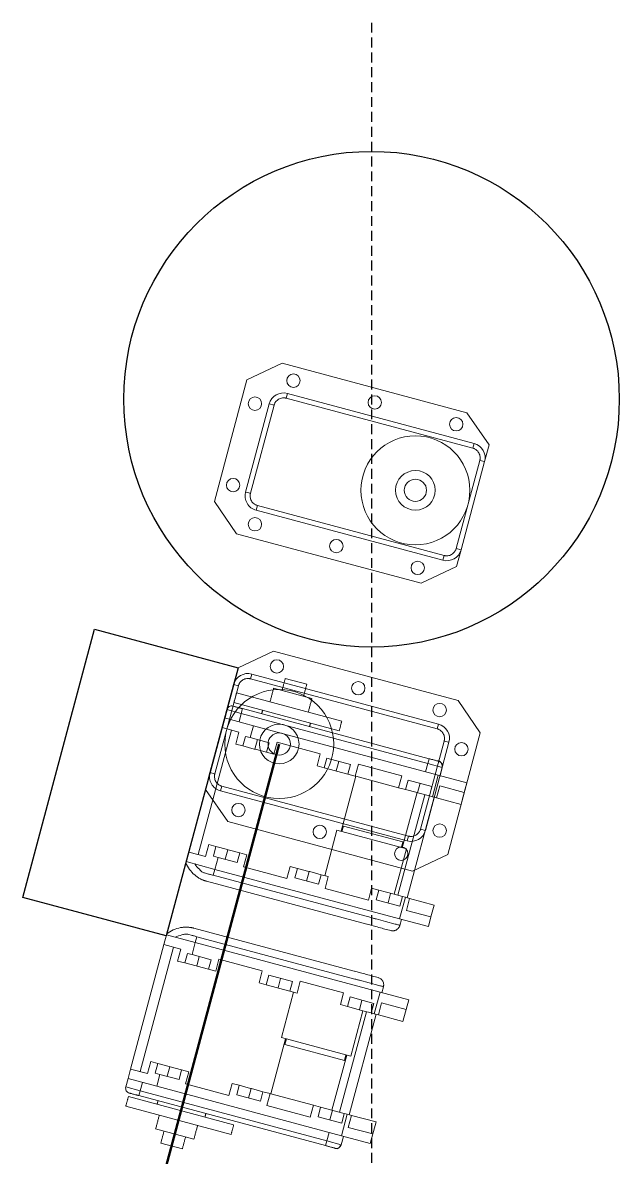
# Model space of a CAD drawing. Header units: millimetres. Extents: x 2045 to 5131, y -377 to 2192.
# Drawn here: x 2666.9 to 2787.3, y 854.3 to 1083.2 of the extents above; entities that cross this region are included whole.
import ezdxf

# ---------------------------------------------------------------- set-up
doc = ezdxf.new("R2010")
doc.units = ezdxf.units.MM
doc.linetypes.add('ACISOTGL', pattern=[3, 2, -1])
for name, color, linetype, lineweight in [('Arm', 5, 'Continuous', 50), ('Construction', 1, 'ACISOTGL', 25), ('Shoulder', 5, 'Continuous', 50)]:
    doc.layers.add(name, color=color, linetype=linetype, lineweight=lineweight)
doc.layers.add('RX-28', color=7, linetype='Continuous')
doc.layers.add('Trunk', color=7, linetype='Continuous')

msp = doc.modelspace()

# ---------------------------------------------------------------- linework, layer by layer
at = {"color": 1}
for p, q in [((2666.906, 906.754), (2681.4, 960.845)), ((2681.4, 960.845), (2710.378, 953.081)), ((2710.378, 953.081), (2695.884, 898.989)), ((2695.884, 898.989), (2666.906, 906.754))]:
    msp.add_line(p, q, dxfattribs=at)
msp.add_circle((2737.317, 1007.254), 50, dxfattribs=at)
at = {"layer": 'Arm', "color": 7, "linetype": 'Continuous', "lineweight": 15}
for p, q in [((2717.494, 956.454), (2710.378, 953.081)), ((2754.778, 946.464), (2717.494, 956.454)), ((2709.472, 949.7), (2710.378, 953.081)), ((2709.731, 950.666), (2710.378, 953.081)), ((2712.888, 950.855), (2713.146, 951.821)), ((2750.559, 940.761), (2712.888, 950.855)), ((2750.818, 941.727), (2713.146, 951.821)), ((2709.472, 949.7), (2704.71, 931.927)), ((2710.438, 949.441), (2705.676, 931.668)), ((2709.472, 949.7), (2710.438, 949.441)), ((2759.254, 939.985), (2754.778, 946.464)), ((2750.559, 940.761), (2750.818, 941.727)), ((2752.68, 915.45), (2759.254, 939.985)), ((2747.211, 920.539), (2751.973, 938.312)), ((2748.177, 920.28), (2752.939, 938.053)), ((2751.973, 938.312), (2752.939, 938.053)), ((2703.804, 928.546), (2704.71, 931.927)), ((2705.676, 931.668), (2704.71, 931.927)), ((2703.804, 928.546), (2704.451, 930.961)), ((2703.804, 928.546), (2708.28, 922.067)), ((2707.09, 929.219), (2706.831, 928.253)), ((2706.831, 928.253), (2744.502, 918.159)), ((2707.09, 929.219), (2744.761, 919.125)), ((2708.28, 922.067), (2745.564, 912.077)), ((2747.211, 920.539), (2748.177, 920.28)), ((2744.761, 919.125), (2744.502, 918.159)), ((2745.564, 912.077), (2752.68, 915.45))]:
    msp.add_line(p, q, dxfattribs=at)
for centre, radius in [((2718.218, 953.361), 1.35), ((2734.639, 948.961), 1.35), ((2718.682, 937.708), 11), ((2751.059, 944.561), 1.35), ((2718.682, 937.708), 4), ((2718.682, 937.708), 2.25), ((2755.462, 936.652), 1.35), ((2710.453, 924.383), 1.35), ((2726.874, 919.984), 1.35), ((2751.062, 920.232), 1.35), ((2743.295, 915.584), 1.35)]:
    msp.add_circle(centre, radius, dxfattribs=at)
for centre, start, end in [((2712.37, 948.924), 75, 165), ((2750.041, 938.83), 345, 75), ((2707.608, 931.151), 165, 255), ((2745.279, 921.057), 255, 345)]:
    msp.add_arc(centre, 3, start, end, dxfattribs=at)
for points, knots in [([(2712.888, 950.855), (2712.847, 950.866), (2712.765, 950.886), (2712.641, 950.907), (2712.517, 950.92), (2712.391, 950.925), (2712.266, 950.922), (2712.047, 950.904), (2711.737, 950.837), (2711.363, 950.667), (2711.03, 950.428), (2710.789, 950.163), (2710.623, 949.908), (2710.512, 949.682), (2710.463, 949.522), (2710.438, 949.441)], [0, 0, 0, 0, 0.04032222, 0.08031714, 0.12014249, 0.15995801, 0.19992356, 0.24019724, 0.37004189, 0.50005725, 0.62990199, 0.75991743, 0.84004545, 0.91964627, 1, 1, 1, 1]), ([(2751.973, 938.312), (2751.983, 938.353), (2752.003, 938.435), (2752.024, 938.559), (2752.037, 938.683), (2752.043, 938.808), (2752.04, 938.934), (2752.021, 939.153), (2751.954, 939.462), (2751.785, 939.836), (2751.546, 940.17), (2751.28, 940.411), (2751.026, 940.576), (2750.799, 940.688), (2750.639, 940.737), (2750.559, 940.761)], [0, 0, 0, 0, 0.0403222, 0.0803171, 0.1201425, 0.159958, 0.1999236, 0.2401972, 0.3700419, 0.5000573, 0.629902, 0.7599174, 0.8400454, 0.9196463, 1, 1, 1, 1]), ([(2705.676, 931.668), (2705.666, 931.627), (2705.645, 931.546), (2705.625, 931.422), (2705.612, 931.297), (2705.606, 931.172), (2705.609, 931.046), (2705.628, 930.827), (2705.695, 930.518), (2705.864, 930.144), (2706.103, 929.81), (2706.369, 929.569), (2706.623, 929.404), (2706.849, 929.292), (2707.01, 929.243), (2707.09, 929.219)], [0, 0, 0, 0, 0.0403222, 0.0803171, 0.1201425, 0.159958, 0.1999236, 0.2401972, 0.3700419, 0.5000573, 0.629902, 0.7599174, 0.8400454, 0.9196463, 1, 1, 1, 1]), ([(2744.761, 919.125), (2744.802, 919.115), (2744.884, 919.094), (2745.008, 919.074), (2745.132, 919.06), (2745.257, 919.055), (2745.383, 919.058), (2745.602, 919.076), (2745.911, 919.144), (2746.285, 919.313), (2746.619, 919.552), (2746.86, 919.817), (2747.026, 920.072), (2747.137, 920.298), (2747.186, 920.458), (2747.211, 920.539)], [0, 0, 0, 0, 0.0403222, 0.0803171, 0.1201425, 0.159958, 0.1999236, 0.2401972, 0.3700419, 0.5000573, 0.629902, 0.7599174, 0.8400454, 0.9196463, 1, 1, 1, 1])]:
    msp.add_open_spline(points, degree=3, knots=knots, dxfattribs=at)
at = {"layer": 'Construction'}
msp.add_line((2737.317, 1083.212), (2737.317, 586.636), dxfattribs=at)
at = {"layer": 'RX-28', "color": 7, "linetype": 'Continuous', "lineweight": 15}
for p, q in [((2719.281, 1014.512), (2712.165, 1011.138)), ((2756.566, 1004.521), (2719.281, 1014.512)), ((2712.165, 1011.138), (2705.591, 986.604)), ((2720.084, 1007.464), (2720.343, 1008.43)), ((2757.755, 997.37), (2720.084, 1007.464)), ((2758.014, 998.336), (2720.343, 1008.43)), ((2716.669, 1006.308), (2711.906, 988.535)), ((2717.635, 1006.049), (2712.872, 988.276)), ((2717.635, 1006.049), (2716.669, 1006.308)), ((2761.041, 998.042), (2756.566, 1004.521)), ((2757.755, 997.37), (2758.014, 998.336)), ((2761.041, 998.042), (2760.135, 994.661)), ((2761.041, 998.042), (2760.394, 995.627)), ((2754.407, 977.147), (2759.169, 994.92)), ((2755.373, 976.888), (2760.135, 994.661)), ((2759.169, 994.92), (2760.135, 994.661)), ((2705.591, 986.604), (2710.067, 980.125)), ((2712.872, 988.276), (2711.906, 988.535)), ((2714.287, 985.827), (2714.028, 984.861)), ((2714.028, 984.861), (2751.699, 974.767)), ((2714.287, 985.827), (2751.958, 975.733)), ((2710.067, 980.125), (2747.352, 970.134)), ((2751.958, 975.733), (2751.699, 974.767)), ((2755.373, 976.888), (2754.407, 977.147)), ((2755.373, 976.888), (2754.467, 973.508)), ((2755.114, 975.922), (2754.467, 973.508)), ((2747.352, 970.134), (2754.467, 973.508))]:
    msp.add_line(p, q, dxfattribs=at)
for centre, radius in [((2721.551, 1011.005), 1.35), ((2713.783, 1006.357), 1.35), ((2737.971, 1006.605), 1.35), ((2754.392, 1002.205), 1.35), ((2746.163, 988.881), 11), ((2709.383, 989.936), 1.35), ((2746.163, 988.881), 4), ((2746.163, 988.881), 2.25), ((2713.786, 982.027), 1.35), ((2730.207, 977.627), 1.35), ((2746.628, 973.227), 1.35)]:
    msp.add_circle(centre, radius, dxfattribs=at)
for centre, start, end in [((2719.567, 1005.532), 75, 165), ((2757.238, 995.438), 345, 75), ((2714.804, 987.759), 165, 255), ((2752.475, 977.665), 255, 345)]:
    msp.add_arc(centre, 3, start, end, dxfattribs=at)
for points, knots in [([(2720.084, 1007.464), (2720.043, 1007.474), (2719.962, 1007.494), (2719.838, 1007.515), (2719.713, 1007.528), (2719.588, 1007.533), (2719.462, 1007.53), (2719.243, 1007.512), (2718.934, 1007.445), (2718.56, 1007.276), (2718.226, 1007.036), (2717.985, 1006.771), (2717.82, 1006.516), (2717.708, 1006.29), (2717.659, 1006.13), (2717.635, 1006.049)], [0, 0, 0, 0, 0.0403222, 0.0803171, 0.1201425, 0.159958, 0.1999236, 0.2401972, 0.3700419, 0.5000573, 0.629902, 0.7599174, 0.8400454, 0.9196463, 1, 1, 1, 1]), ([(2759.169, 994.92), (2759.18, 994.961), (2759.2, 995.043), (2759.221, 995.167), (2759.234, 995.291), (2759.239, 995.416), (2759.236, 995.542), (2759.218, 995.761), (2759.151, 996.07), (2758.981, 996.444), (2758.742, 996.778), (2758.477, 997.019), (2758.222, 997.185), (2757.996, 997.296), (2757.836, 997.345), (2757.755, 997.37)], [0, 0, 0, 0, 0.0403222, 0.0803171, 0.1201425, 0.159958, 0.1999236, 0.2401972, 0.3700419, 0.5000573, 0.629902, 0.7599174, 0.8400454, 0.9196463, 1, 1, 1, 1]), ([(2712.872, 988.276), (2712.862, 988.235), (2712.842, 988.154), (2712.821, 988.03), (2712.808, 987.905), (2712.803, 987.78), (2712.806, 987.654), (2712.824, 987.435), (2712.891, 987.126), (2713.06, 986.752), (2713.3, 986.419), (2713.565, 986.177), (2713.82, 986.012), (2714.046, 985.901), (2714.206, 985.852), (2714.287, 985.827)], [0, 0, 0, 0, 0.0403222, 0.0803171, 0.1201425, 0.159958, 0.1999236, 0.2401972, 0.3700419, 0.5000573, 0.629902, 0.7599174, 0.8400454, 0.9196463, 1, 1, 1, 1]), ([(2751.958, 975.733), (2751.999, 975.723), (2752.08, 975.702), (2752.204, 975.682), (2752.329, 975.669), (2752.454, 975.663), (2752.58, 975.666), (2752.799, 975.685), (2753.108, 975.752), (2753.482, 975.921), (2753.816, 976.16), (2754.057, 976.426), (2754.222, 976.68), (2754.333, 976.906), (2754.383, 977.067), (2754.407, 977.147)], [0, 0, 0, 0, 0.04032222, 0.08031714, 0.12014249, 0.15995801, 0.19992356, 0.24019724, 0.37004189, 0.50005725, 0.62990199, 0.75991743, 0.84004545, 0.91964627, 1, 1, 1, 1])]:
    msp.add_open_spline(points, degree=3, knots=knots, dxfattribs=at)
at = {"layer": 'Shoulder', "color": 1}
msp.add_line((2689.02, 826.997), (2718.682, 937.708), dxfattribs=at)
at = {"layer": 'Trunk', "color": 6, "linetype": 'Continuous', "lineweight": 15}
for p, q in [((2719.891, 950.913), (2724.238, 949.748)), ((2710.055, 948.01), (2731.305, 942.316)), ((2717.554, 948.951), (2725.281, 946.881)), ((2730.787, 940.384), (2709.537, 946.078)), ((2707.665, 942.956), (2708.118, 944.647)), ((2711.016, 943.87), (2708.118, 944.647)), ((2711.016, 943.87), (2710.563, 942.18)), ((2711.275, 944.836), (2711.016, 943.87)), ((2748.687, 933.776), (2711.016, 943.87)), ((2748.946, 934.742), (2711.275, 944.836)), ((2707.148, 941.024), (2700.418, 915.91)), ((2707.665, 942.956), (2707.148, 941.024)), ((2710.553, 940.112), (2707.148, 941.024)), ((2713.461, 941.403), (2707.665, 942.956)), ((2713.461, 941.403), (2712.814, 938.988)), ((2750.746, 931.413), (2713.461, 941.403)), ((2709.079, 940.507), (2702.35, 915.393)), ((2709.905, 937.697), (2710.553, 940.112)), ((2711.872, 939.241), (2711.354, 937.309)), ((2711.872, 939.241), (2712.814, 938.988)), ((2716.653, 937.96), (2712.814, 938.988)), ((2713.745, 936.668), (2714.263, 938.6)), ((2711.354, 937.309), (2709.905, 937.697)), ((2713.648, 936.694), (2711.354, 937.309)), ((2713.648, 936.694), (2713.842, 936.642)), ((2716.136, 936.028), (2713.842, 936.642)), ((2716.136, 936.028), (2716.653, 937.96)), ((2718.232, 938.054), (2717.585, 935.64)), ((2726.973, 935.712), (2718.232, 938.054)), ((2717.585, 935.64), (2716.136, 936.028)), ((2726.326, 933.297), (2726.973, 935.712)), ((2728.293, 934.841), (2727.775, 932.909)), ((2733.074, 933.56), (2728.293, 934.841)), ((2730.166, 932.268), (2730.683, 934.2)), ((2748.946, 934.742), (2748.687, 933.776)), ((2727.775, 932.909), (2726.326, 933.297)), ((2730.069, 932.294), (2727.775, 932.909)), ((2730.069, 932.294), (2730.263, 932.242)), ((2732.556, 931.628), (2730.263, 932.242)), ((2732.556, 931.628), (2733.074, 933.56)), ((2734.005, 931.24), (2732.556, 931.628)), ((2734.652, 933.654), (2734.005, 931.24)), ((2743.394, 931.312), (2734.652, 933.654)), ((2748.687, 933.776), (2748.234, 932.086)), ((2751.585, 933), (2748.687, 933.776)), ((2751.585, 933), (2751.132, 931.309)), ((2734.126, 931.207), (2731.15, 920.099)), ((2742.747, 928.897), (2734.126, 931.207)), ((2742.747, 928.897), (2743.394, 931.312)), ((2744.713, 930.441), (2744.196, 928.509)), ((2749.495, 929.16), (2744.713, 930.441)), ((2746.586, 927.869), (2747.104, 929.8)), ((2750.746, 931.413), (2749.581, 927.066)), ((2751.073, 929.255), (2750.426, 926.84)), ((2756.541, 929.86), (2750.746, 931.413)), ((2756.023, 927.928), (2751.073, 929.255)), ((2756.541, 929.86), (2756.023, 927.928)), ((2742.6, 907.196), (2748.035, 927.48)), ((2744.196, 928.509), (2742.747, 928.897)), ((2743.513, 916.786), (2746.49, 927.894)), ((2746.49, 927.894), (2744.196, 928.509)), ((2744.532, 906.678), (2749.967, 926.963)), ((2746.49, 927.894), (2746.683, 927.843)), ((2746.683, 927.843), (2748.977, 927.228)), ((2748.977, 927.228), (2749.495, 929.16)), ((2749.581, 927.066), (2748.977, 927.228)), ((2750.426, 926.84), (2749.581, 927.066)), ((2755.376, 925.513), (2756.023, 927.928)), ((2755.376, 925.513), (2756.023, 927.928)), ((2755.376, 925.513), (2755.894, 927.445)), ((2755.376, 925.513), (2755.894, 927.445)), ((2755.376, 925.513), (2750.426, 926.84)), ((2730.329, 920.319), (2727.87, 911.143)), ((2730.329, 920.319), (2744.335, 916.566)), ((2731.631, 921.161), (2731.333, 920.05)), ((2731.631, 921.161), (2743.628, 917.946)), ((2743.628, 917.946), (2743.33, 916.835)), ((2700.418, 915.91), (2699.901, 913.978)), ((2703.823, 914.998), (2700.418, 915.91)), ((2704.47, 917.413), (2703.823, 914.998)), ((2705.919, 917.024), (2704.47, 917.413)), ((2705.402, 915.093), (2705.919, 917.024)), ((2708.213, 916.41), (2705.919, 917.024)), ((2708.31, 916.384), (2707.792, 914.452)), ((2708.407, 916.358), (2708.213, 916.41)), ((2710.7, 915.743), (2708.407, 916.358)), ((2710.7, 915.743), (2710.183, 913.811)), ((2712.149, 915.355), (2710.7, 915.743)), ((2744.335, 916.566), (2741.876, 907.39)), ((2705.696, 912.425), (2699.901, 913.978)), ((2705.402, 915.093), (2706.343, 914.84)), ((2705.696, 912.425), (2706.343, 914.84)), ((2710.183, 913.811), (2706.343, 914.84)), ((2711.502, 912.94), (2712.149, 915.355)), ((2703.579, 911.699), (2704.407, 911.477)), ((2705.373, 911.218), (2705.696, 912.425)), ((2737.248, 902.677), (2705.373, 911.218)), ((2742.981, 902.435), (2705.696, 912.425)), ((2720.244, 910.598), (2711.502, 912.94)), ((2720.891, 913.013), (2720.244, 910.598)), ((2722.34, 912.625), (2720.891, 913.013)), ((2721.822, 910.693), (2722.34, 912.625)), ((2724.634, 912.01), (2722.34, 912.625)), ((2724.731, 911.984), (2724.213, 910.052)), ((2724.827, 911.958), (2724.634, 912.01)), ((2727.121, 911.343), (2724.827, 911.958)), ((2727.121, 911.343), (2726.604, 909.412)), ((2728.57, 910.955), (2727.121, 911.343)), ((2727.923, 908.54), (2728.57, 910.955)), ((2736.376, 901.358), (2704.018, 910.028)), ((2726.604, 909.412), (2721.822, 910.693)), ((2736.665, 906.198), (2727.923, 908.54)), ((2737.312, 908.613), (2736.665, 906.198)), ((2738.761, 908.225), (2737.312, 908.613)), ((2738.243, 906.293), (2738.761, 908.225)), ((2741.876, 907.39), (2738.761, 908.225)), ((2740.634, 905.652), (2741.151, 907.584)), ((2741.876, 907.39), (2743.542, 906.943)), ((2742.981, 902.435), (2744.146, 906.782)), ((2743.542, 906.943), (2743.024, 905.012)), ((2744.146, 906.782), (2743.542, 906.943)), ((2744.991, 906.555), (2744.146, 906.782)), ((2744.344, 904.14), (2744.991, 906.555)), ((2749.941, 905.229), (2744.991, 906.555)), ((2743.024, 905.012), (2738.243, 906.293)), ((2749.294, 902.814), (2744.344, 904.14)), ((2749.941, 905.229), (2749.294, 902.814)), ((2749.941, 905.229), (2749.294, 902.814)), ((2749.941, 905.229), (2749.424, 903.297)), ((2749.941, 905.229), (2749.424, 903.297)), ((2738.214, 902.418), (2740.146, 901.901)), ((2740.146, 901.901), (2742.078, 901.383)), ((2748.777, 900.882), (2742.981, 902.435)), ((2743.044, 901.124), (2743.367, 902.332)), ((2748.777, 900.882), (2749.294, 902.814)), ((2733.839, 891.88), (2701.481, 900.55)), ((2741.206, 900.064), (2739.758, 900.452)), ((2688.693, 872.142), (2695.422, 897.256)), ((2695.422, 897.256), (2695.94, 899.188)), ((2698.827, 896.344), (2695.422, 897.256)), ((2701.735, 897.635), (2695.94, 899.188)), ((2700.265, 899.323), (2701.093, 899.101)), ((2701.735, 897.635), (2701.088, 895.22)), ((2702.059, 898.842), (2701.735, 897.635)), ((2739.02, 887.645), (2701.735, 897.635)), ((2733.934, 890.301), (2702.059, 898.842)), ((2690.625, 871.624), (2697.354, 896.739)), ((2698.18, 893.929), (2698.827, 896.344)), ((2700.147, 895.473), (2699.629, 893.541)), ((2700.147, 895.473), (2701.088, 895.22)), ((2704.928, 894.191), (2701.088, 895.22)), ((2699.629, 893.541), (2698.18, 893.929)), ((2701.923, 892.926), (2699.629, 893.541)), ((2702.116, 892.874), (2701.923, 892.926)), ((2702.02, 892.9), (2702.537, 894.832)), ((2704.41, 892.26), (2702.116, 892.874)), ((2704.41, 892.26), (2704.928, 894.191)), ((2706.506, 894.286), (2705.859, 891.871)), ((2715.248, 891.944), (2706.506, 894.286)), ((2705.859, 891.871), (2704.41, 892.26)), ((2714.601, 889.529), (2715.248, 891.944)), ((2716.567, 891.073), (2716.05, 889.141)), ((2721.349, 889.792), (2716.567, 891.073)), ((2718.44, 888.5), (2718.958, 890.432)), ((2738.668, 890.586), (2737.221, 890.974)), ((2716.05, 889.141), (2714.601, 889.529)), ((2718.344, 888.526), (2716.05, 889.141)), ((2718.537, 888.474), (2718.344, 888.526)), ((2720.831, 887.86), (2718.537, 888.474)), ((2720.831, 887.86), (2721.349, 889.792)), ((2722.927, 889.886), (2722.28, 887.471)), ((2731.669, 887.544), (2722.927, 889.886)), ((2734.9, 890.043), (2736.832, 889.525)), ((2736.832, 889.525), (2738.764, 889.007)), ((2739.73, 888.749), (2739.407, 887.541)), ((2719.121, 878.483), (2721.58, 887.659)), ((2722.28, 887.471), (2720.831, 887.86)), ((2731.022, 885.129), (2731.669, 887.544)), ((2732.988, 886.673), (2732.47, 884.741)), ((2737.769, 885.392), (2732.988, 886.673)), ((2735.379, 886.032), (2734.861, 884.1)), ((2739.02, 887.645), (2737.856, 883.298)), ((2744.816, 886.092), (2739.02, 887.645)), ((2744.816, 886.092), (2744.298, 884.16)), ((2736.31, 883.712), (2730.875, 863.428)), ((2732.47, 884.741), (2731.022, 885.129)), ((2735.586, 883.906), (2732.47, 884.741)), ((2733.127, 874.73), (2735.586, 883.906)), ((2735.586, 883.906), (2737.252, 883.46)), ((2737.252, 883.46), (2737.769, 885.392)), ((2739.348, 885.486), (2738.701, 883.072)), ((2744.298, 884.16), (2739.348, 885.486)), ((2743.651, 881.745), (2744.298, 884.16)), ((2743.651, 881.745), (2744.298, 884.16)), ((2743.651, 881.745), (2744.169, 883.677)), ((2743.651, 881.745), (2744.169, 883.677)), ((2738.242, 883.194), (2732.807, 862.91)), ((2737.856, 883.298), (2737.252, 883.46)), ((2738.701, 883.072), (2737.856, 883.298)), ((2743.651, 881.745), (2738.701, 883.072)), ((2716.965, 867.155), (2719.942, 878.263)), ((2719.121, 878.483), (2733.127, 874.73)), ((2719.828, 877.103), (2720.125, 878.214)), ((2719.828, 877.103), (2731.825, 873.888)), ((2732.306, 874.95), (2729.329, 863.842)), ((2731.825, 873.888), (2732.122, 874.999)), ((2688.175, 870.21), (2688.693, 872.142)), ((2692.098, 871.23), (2688.693, 872.142)), ((2692.745, 873.645), (2692.098, 871.23)), ((2694.194, 873.256), (2692.745, 873.645)), ((2693.676, 871.324), (2694.194, 873.256)), ((2696.488, 872.642), (2694.194, 873.256)), ((2696.584, 872.616), (2696.067, 870.684)), ((2696.488, 872.642), (2696.681, 872.59)), ((2698.975, 871.975), (2696.681, 872.59)), ((2688.175, 870.21), (2687.722, 868.52)), ((2693.971, 868.657), (2688.175, 870.21)), ((2693.676, 871.324), (2694.618, 871.072)), ((2693.971, 868.657), (2694.618, 871.072)), ((2698.457, 870.043), (2694.618, 871.072)), ((2698.975, 871.975), (2698.457, 870.043)), ((2700.424, 871.587), (2698.975, 871.975)), ((2699.777, 869.172), (2700.424, 871.587)), ((2690.62, 867.743), (2687.722, 868.52)), ((2690.361, 866.777), (2690.62, 867.743)), ((2690.62, 867.743), (2691.073, 869.434)), ((2728.291, 857.649), (2690.62, 867.743)), ((2731.256, 858.667), (2693.971, 868.657)), ((2708.519, 866.83), (2699.777, 869.172)), ((2709.166, 869.245), (2708.519, 866.83)), ((2710.615, 868.856), (2709.166, 869.245)), ((2710.097, 866.925), (2710.615, 868.856)), ((2712.908, 868.242), (2710.615, 868.856)), ((2713.005, 868.216), (2712.488, 866.284)), ((2712.908, 868.242), (2713.102, 868.19)), ((2715.396, 867.575), (2713.102, 868.19)), ((2715.396, 867.575), (2714.878, 865.643)), ((2716.845, 867.187), (2715.396, 867.575)), ((2709.486, 860.877), (2688.235, 866.571)), ((2728.032, 856.684), (2690.361, 866.777)), ((2714.878, 865.643), (2710.097, 866.925)), ((2716.198, 864.772), (2716.845, 867.187)), ((2725.586, 864.845), (2716.965, 867.155)), ((2687.718, 864.639), (2708.968, 858.945)), ((2724.939, 862.43), (2716.198, 864.772)), ((2725.586, 864.845), (2724.939, 862.43)), ((2727.035, 864.456), (2725.586, 864.845)), ((2726.518, 862.525), (2727.035, 864.456)), ((2729.329, 863.842), (2727.035, 864.456)), ((2729.426, 863.816), (2728.908, 861.884)), ((2729.329, 863.842), (2729.523, 863.79)), ((2729.523, 863.79), (2731.817, 863.175)), ((2731.256, 858.667), (2732.42, 863.014)), ((2731.817, 863.175), (2731.299, 861.243)), ((2732.42, 863.014), (2731.817, 863.175)), ((2733.265, 862.787), (2732.42, 863.014)), ((2731.299, 861.243), (2726.518, 862.525)), ((2732.618, 860.372), (2733.265, 862.787)), ((2738.216, 861.461), (2733.265, 862.787)), ((2738.216, 861.461), (2737.569, 859.046)), ((2738.216, 861.461), (2737.569, 859.046)), ((2738.216, 861.461), (2737.698, 859.529)), ((2738.216, 861.461), (2737.698, 859.529)), ((2693.742, 860.074), (2701.469, 858.004)), ((2728.291, 857.649), (2728.744, 859.34)), ((2731.189, 856.873), (2731.642, 858.563)), ((2737.051, 857.114), (2731.256, 858.667)), ((2737.569, 859.046), (2732.618, 860.372)), ((2737.051, 857.114), (2737.569, 859.046)), ((2694.785, 857.206), (2699.132, 856.042)), ((2728.032, 856.684), (2728.291, 857.649)), ((2731.189, 856.873), (2728.291, 857.649))]:
    msp.add_line(p, q, dxfattribs=at)
for centre, radius, start, end in [((2709.084, 944.388), 1, 74.99999, 165), ((2705.617, 915.994), 6.177, 200.95684, 229.68287), ((2699.883, 894.584), 6.177, 100.31713, 129.04316), ((2688.688, 868.261), 1, 165, 255.00001)]:
    msp.add_arc(centre, radius, start, end, dxfattribs=at)
at = {"layer": 'Trunk', "color": 6, "linetype": 'Continuous'}
for centre, start, end in [((2750.619, 933.259), 345, 75), ((2730.223, 857.132), 255, 345)]:
    msp.add_arc(centre, 1, start, end, dxfattribs=at)
at = {"layer": 'Trunk', "color": 6, "linetype": 'Continuous', "lineweight": 15}
for points, degree in [([(2719.244, 948.498), (2719.891, 950.913)], 1), ([(2709.537, 946.078), (2710.055, 948.01)], 1), ([(2716.816, 946.198), (2717.554, 948.951)], 1), ([(2724.238, 949.748), (2723.591, 947.333)], 1), ([(2725.281, 946.881), (2724.544, 944.128)], 1), ([(2715.138, 943.801), (2715.333, 944.525)], 1), ([(2724.992, 941.937), (2724.798, 941.213)], 1), ([(2731.305, 942.316), (2730.787, 940.384)], 1), ([(2699.849, 913.785), (2699.849, 913.785), (2699.869, 913.859), (2699.901, 913.978)], 3), ([(2701.656, 913.508), (2701.911, 913.102), (2702.226, 912.738), (2702.591, 912.428)], 3), ([(2738.18, 902.427), (2738.214, 902.418)], 1), ([(2742.145, 900.12), (2742.253, 900.172)], 1), ([(2743.01, 901.133), (2743.044, 901.124)], 1), ([(2695.992, 899.381), (2695.992, 899.381), (2695.972, 899.307), (2695.94, 899.188)], 3), ([(2697.695, 898.718), (2698.119, 898.942), (2698.574, 899.099), (2699.045, 899.185)], 3), ([(2734.867, 890.052), (2734.9, 890.043)], 1), ([(2739.453, 890.067), (2739.521, 889.969)], 1), ([(2739.696, 888.758), (2739.73, 888.749)], 1), ([(2688.235, 866.571), (2687.718, 864.639)], 1), ([(2694.225, 865.742), (2694.031, 865.018)], 1), ([(2703.69, 862.43), (2703.884, 863.154)], 1), ([(2694.479, 862.827), (2693.742, 860.074)], 1), ([(2701.469, 858.004), (2702.207, 860.757)], 1), ([(2708.968, 858.945), (2709.486, 860.877)], 1), ([(2695.432, 859.621), (2694.785, 857.206)], 1), ([(2699.132, 856.042), (2699.779, 858.457)], 1)]:
    msp.add_open_spline(points, degree=degree, dxfattribs=at)
for points, knots in [([(2711.275, 944.836), (2711.234, 944.847), (2711.153, 944.869), (2711.032, 944.901), (2710.912, 944.933), (2710.794, 944.965), (2710.678, 944.996), (2710.478, 945.049), (2710.206, 945.122), (2709.9, 945.204), (2709.648, 945.272), (2709.489, 945.314), (2709.399, 945.339), (2709.352, 945.351), (2709.346, 945.353), (2709.343, 945.354)], [0, 0, 0, 0, 0.04032222, 0.08031714, 0.12014249, 0.15995801, 0.19992356, 0.24019724, 0.37004189, 0.50005725, 0.62990199, 0.75991743, 0.84004545, 0.91964627, 1, 1, 1, 1]), ([(2750.878, 934.224), (2750.877, 934.225), (2750.876, 934.225), (2750.864, 934.228), (2750.845, 934.233), (2750.819, 934.24), (2750.785, 934.249), (2750.713, 934.269), (2750.573, 934.306), (2750.321, 934.374), (2750.014, 934.456), (2749.707, 934.538), (2749.428, 934.613), (2749.189, 934.677), (2749.027, 934.72), (2748.946, 934.742)], [0, 0, 0, 0, 0.0403222, 0.0803171, 0.1201425, 0.159958, 0.1999236, 0.2401972, 0.3700419, 0.5000573, 0.629902, 0.7599174, 0.8400454, 0.9196463, 1, 1, 1, 1]), ([(2704.018, 910.028), (2703.961, 910.044), (2703.846, 910.076), (2703.671, 910.131), (2703.494, 910.193), (2703.314, 910.262), (2703.133, 910.338), (2702.95, 910.422), (2702.731, 910.531), (2702.474, 910.673), (2702.185, 910.856), (2701.897, 911.058), (2701.714, 911.209), (2701.621, 911.285)], [0, 0, 0, 0, 0.070877, 0.1420784, 0.2137175, 0.285906, 0.3587527, 0.4323636, 0.5068416, 0.6264285, 0.748243, 0.872652, 1, 1, 1, 1]), ([(2702.591, 912.428), (2702.729, 912.234), (2702.889, 912.071), (2703.228, 911.826), (2703.407, 911.745), (2703.579, 911.699)], [0, 0, 0, 0, 0.5, 0.5, 1, 1, 1, 1]), ([(2704.407, 911.477), (2704.407, 911.477), (2704.428, 911.471), (2704.522, 911.446), (2704.595, 911.426), (2704.784, 911.376), (2704.898, 911.345), (2705.136, 911.282), (2705.259, 911.249), (2705.373, 911.218)], [0, 0, 0, 0, 0.25, 0.25, 0.5, 0.5, 0.75, 0.75, 1, 1, 1, 1]), ([(2737.248, 902.677), (2737.375, 902.643), (2737.629, 902.575), (2737.945, 902.491), (2738.144, 902.437), (2738.171, 902.43), (2738.18, 902.427)], [0, 0, 0, 0, 0.2825844, 0.5651689, 0.8477533, 1, 1, 1, 1]), ([(2701.481, 900.55), (2701.424, 900.565), (2701.308, 900.595), (2701.129, 900.635), (2700.944, 900.67), (2700.754, 900.7), (2700.559, 900.725), (2700.359, 900.743), (2700.114, 900.758), (2699.821, 900.764), (2699.479, 900.751), (2699.129, 900.719), (2698.895, 900.68), (2698.776, 900.661)], [0, 0, 0, 0, 0.070877, 0.1420784, 0.2137175, 0.285906, 0.3587527, 0.4323636, 0.5068416, 0.6264285, 0.748243, 0.872652, 1, 1, 1, 1]), ([(2739.758, 900.452), (2738.861, 900.692), (2738.001, 900.922), (2736.733, 901.262), (2736.377, 901.358), (2736.377, 901.358)], [0, 0, 0, 0, 0.5, 0.5, 1, 1, 1, 1]), ([(2741.206, 900.064), (2741.298, 900.045), (2741.494, 900.005), (2741.737, 900.006), (2741.877, 900.044), (2741.914, 900.055)], [0, 0, 0, 0, 0.3971375, 0.8406945, 1, 1, 1, 1]), ([(2742.231, 900.156), (2742.217, 900.149), (2742.136, 900.107), (2741.943, 900.048), (2741.639, 900.005), (2741.416, 900.045), (2741.295, 900.067)], [0, 0, 0, 0, 0.050132, 0.2955176, 0.6187189, 1, 1, 1, 1]), ([(2742.078, 901.383), (2742.205, 901.349), (2742.458, 901.281), (2742.774, 901.196), (2742.974, 901.143), (2743.001, 901.136), (2743.01, 901.133)], [0, 0, 0, 0, 0.2825843, 0.5651687, 0.847753, 1, 1, 1, 1]), ([(2743.032, 901.144), (2743.008, 901.071), (2742.962, 900.932), (2742.842, 900.696), (2742.646, 900.43), (2742.438, 900.255), (2742.267, 900.173), (2742.231, 900.156)], [0, 0, 0, 0, 0.1677828, 0.3204249, 0.5757663, 0.9127774, 1, 1, 1, 1]), ([(2699.045, 899.185), (2699.262, 899.285), (2699.482, 899.346), (2699.898, 899.388), (2700.094, 899.369), (2700.265, 899.323)], [0, 0, 0, 0, 0.5, 0.5, 1, 1, 1, 1]), ([(2701.093, 899.101), (2701.093, 899.101), (2701.114, 899.096), (2701.208, 899.07), (2701.282, 899.051), (2701.47, 899), (2701.585, 898.97), (2701.822, 898.906), (2701.945, 898.873), (2702.059, 898.842)], [0, 0, 0, 0, 0.25, 0.25, 0.5, 0.5, 0.75, 0.75, 1, 1, 1, 1]), ([(2737.221, 890.974), (2736.324, 891.214), (2735.464, 891.445), (2734.196, 891.784), (2733.84, 891.88), (2733.84, 891.88)], [0, 0, 0, 0, 0.5, 0.5, 1, 1, 1, 1]), ([(2738.668, 890.586), (2738.758, 890.556), (2738.947, 890.493), (2739.157, 890.37), (2739.26, 890.267), (2739.287, 890.24)], [0, 0, 0, 0, 0.3971375, 0.8406945, 1, 1, 1, 1]), ([(2739.51, 889.993), (2739.502, 890.006), (2739.452, 890.083), (2739.315, 890.231), (2739.073, 890.42), (2738.86, 890.497), (2738.744, 890.538)], [0, 0, 0, 0, 0.050132, 0.2955176, 0.6187189, 1, 1, 1, 1]), ([(2733.934, 890.301), (2734.061, 890.267), (2734.315, 890.199), (2734.631, 890.115), (2734.83, 890.061), (2734.857, 890.054), (2734.867, 890.052)], [0, 0, 0, 0, 0.2825844, 0.5651689, 0.8477533, 1, 1, 1, 1]), ([(2738.764, 889.007), (2738.891, 888.973), (2739.144, 888.905), (2739.461, 888.821), (2739.66, 888.767), (2739.687, 888.76), (2739.696, 888.758)], [0, 0, 0, 0, 0.2825843, 0.5651687, 0.847753, 1, 1, 1, 1]), ([(2739.71, 888.737), (2739.726, 888.812), (2739.755, 888.956), (2739.769, 889.22), (2739.732, 889.548), (2739.64, 889.804), (2739.533, 889.961), (2739.51, 889.993)], [0, 0, 0, 0, 0.1677828, 0.3204249, 0.5757663, 0.9127774, 1, 1, 1, 1]), ([(2690.361, 866.777), (2690.321, 866.788), (2690.239, 866.81), (2690.118, 866.843), (2689.999, 866.875), (2689.881, 866.906), (2689.764, 866.937), (2689.565, 866.991), (2689.293, 867.064), (2688.986, 867.146), (2688.735, 867.213), (2688.576, 867.256), (2688.485, 867.28), (2688.438, 867.293), (2688.432, 867.294), (2688.429, 867.295)], [0, 0, 0, 0, 0.04032222, 0.08031714, 0.12014249, 0.15995801, 0.19992356, 0.24019724, 0.37004189, 0.50005725, 0.62990199, 0.75991743, 0.84004545, 0.91964627, 1, 1, 1, 1]), ([(2729.964, 856.166), (2729.964, 856.166), (2729.962, 856.166), (2729.95, 856.17), (2729.932, 856.175), (2729.905, 856.182), (2729.871, 856.191), (2729.799, 856.21), (2729.659, 856.248), (2729.408, 856.315), (2729.101, 856.397), (2728.793, 856.48), (2728.514, 856.554), (2728.275, 856.618), (2728.114, 856.662), (2728.032, 856.684)], [0, 0, 0, 0, 0.0403222, 0.0803171, 0.1201425, 0.159958, 0.1999236, 0.2401972, 0.3700419, 0.5000573, 0.629902, 0.7599174, 0.8400454, 0.9196463, 1, 1, 1, 1])]:
    msp.add_open_spline(points, degree=3, knots=knots, dxfattribs=at)

doc.saveas('drawing.dxf')
